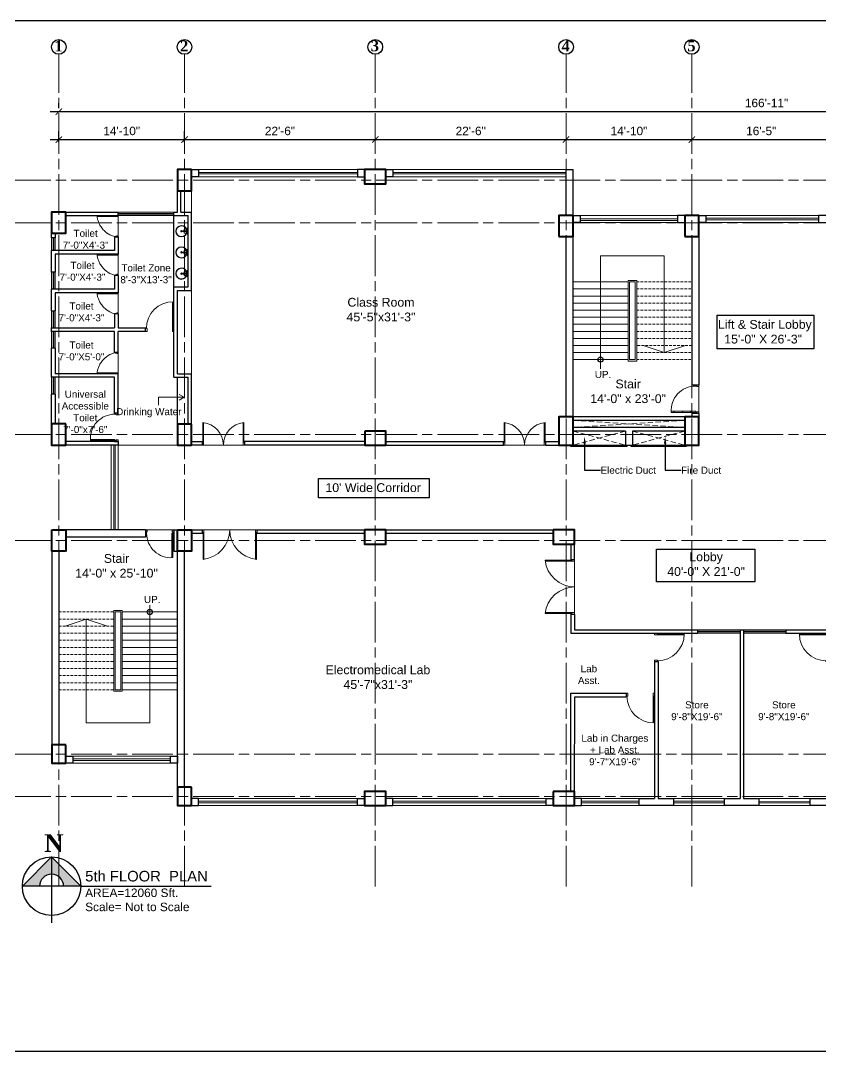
# Model space of a CAD drawing. Header units: inches. Extents: x -12 to 20935469, y -1604 to 24729220.
# Drawn here: x 20840343 to 20841475, y 24712181 to 24713639 of the extents above; entities that cross this region are included whole.
import ezdxf
from ezdxf import colors
from ezdxf.entities.mleader import LeaderData, LeaderLine
from ezdxf.math import Vec2, Vec3

# ---------------------------------------------------------------- set-up
doc = ezdxf.new("R2010")
doc.units = ezdxf.units.IN
doc.header["$LTSCALE"] = 0.03
doc.header["$MEASUREMENT"] = 0
doc.header["$PDMODE"] = 32
doc.header["$PDSIZE"] = 15
doc.linetypes.add('ACAD_ISO08W100', pattern=[36, 24, -3, 6, -3])
doc.linetypes.add('DASHED2', pattern=[0.375, 0.25, -0.125])
for name, color, linetype, lineweight in [('column', 1, 'Continuous', 40), ('Dim Line', 252, 'Continuous', 13), ('Door', 7, 'Continuous', 18), ('Dot', 253, 'Continuous', 0), ('Gas', 21, 'Continuous', 5), ('Glass Line', 252, 'Continuous', 9), ('Grid Line', 252, 'Continuous', 18), ('Hatch', 253, 'Continuous', 15), ('Low Wall', 7, 'Continuous', 30), ('Main Wall', 7, 'Continuous', 30), ('RAIL', 23, 'Continuous', 13), ('STAIR', 46, 'Continuous', 15), ('TOILET FIXTURE', 142, 'Continuous', 5), ('wind.', 150, 'Continuous', 20)]:
    doc.layers.add(name, color=color, linetype=linetype, lineweight=lineweight)
doc.layers.add('FUR', color=251, linetype='Continuous')
doc.layers.add('TEXT', color=7, linetype='Continuous')
doc.styles.add('2', font='swisscl.ttf')
doc.styles.add('RomanS', font='arial.ttf', dxfattribs={"height": 12})
doc.styles.get("Standard").update_dxf_attribs({"font": 'timesbd.ttf'})
doc.dimstyles.new('Aec_Arch_I', dxfattribs={"dimscale": 96, "dimtxt": 12, "dimasz": 0.09375, "dimexe": 0.125, "dimexo": 0.125, "dimgap": 0.0625, "dimtad": 1, "dimdec": 0, "dimzin": 3, "dimdsep": 46, "dimlunit": 4, "dimtxsty": 'RomanS', "dimblk1": 'ARCHTICK', "dimblk2": 'ARCHTICK', "dimsah": 1, "dimcen": 0.09375, "dimdle": 0.125, "dimadec": 0, "dimazin": 0, "dimtfac": 0.75, "dimtdec": 0, "dimtmove": 2, "dimatfit": 3, "dimldrblk": 'ARCHTICK', "dimfxl": 1, "dimfrac": 1, "dimtolj": 1, "dimtzin": 0, "dimarcsym": 0})

# ---------------------------------------------------------------- blocks, each defined once
blk = doc.blocks.new('_ArchTick')
at = {"color": 0, "linetype": 'ByBlock', "lineweight": 35, "const_width": 0.15}
blk.add_lwpolyline([(-0.5, -0.5), (0.5, 0.5)], dxfattribs=at)
blk = doc.blocks.new('*D14')
at = {"layer": 'Defpoints', "color": 0, "transparency": 16777216}
for p in [(20831126.3, 24724578.2), (20830948.3, 24724562.3), (20831126.3, 24724562.3)]:
    blk.add_point(p, dxfattribs=at)
at = {"layer": 'Dim Line', "color": 0, "lineweight": -2, "transparency": 16777216}
for p, q in [((20830948.3, 24724574.3), (20830948.3, 24724590.2)), ((20831126.3, 24724574.3), (20831126.3, 24724590.2)), ((20830936.3, 24724578.2), (20831138.3, 24724578.2))]:
    blk.add_line(p, q, dxfattribs=at)
at = {"layer": 'Dim Line', "color": 0, "lineweight": -2, "transparency": 16777216, "xscale": 9, "yscale": 9, "zscale": 9, "rotation": 180}
blk.add_blockref('_ArchTick', (20830948.3, 24724578.2), dxfattribs=at)
at = {"layer": 'Dim Line', "color": 0, "lineweight": -2, "transparency": 16777216, "xscale": 9, "yscale": 9, "zscale": 9}
blk.add_blockref('_ArchTick', (20831126.3, 24724578.2), dxfattribs=at)
at = {"layer": 'Dim Line', "color": 0, "transparency": 16777216, "insert": (20831037.3, 24724590.3), "char_height": 12, "attachment_point": 5, "style": 'RomanS'}
blk.add_mtext('\\A1;14\'-10"', dxfattribs=at)
blk = doc.blocks.new('*D7')
at = {"layer": 'Defpoints', "color": 0, "transparency": 16777216}
for p in [(20831396.3, 24724578.2), (20831396.3, 24724578.2), (20831126.3, 24724562.3)]:
    blk.add_point(p, dxfattribs=at)
at = {"layer": 'Dim Line', "color": 0, "lineweight": -2, "transparency": 16777216}
for p, q in [((20831126.3, 24724574.3), (20831126.3, 24724590.2)), ((20831114.3, 24724578.2), (20831408.3, 24724578.2))]:
    blk.add_line(p, q, dxfattribs=at)
at = {"layer": 'Dim Line', "color": 0, "lineweight": -2, "transparency": 16777216, "xscale": 9, "yscale": 9, "zscale": 9, "rotation": 180}
blk.add_blockref('_ArchTick', (20831126.3, 24724578.2), dxfattribs=at)
at = {"layer": 'Dim Line', "color": 0, "lineweight": -2, "transparency": 16777216, "xscale": 9, "yscale": 9, "zscale": 9}
blk.add_blockref('_ArchTick', (20831396.3, 24724578.2), dxfattribs=at)
at = {"layer": 'Dim Line', "color": 0, "transparency": 16777216, "insert": (20831261.3, 24724590.3), "char_height": 12, "attachment_point": 5, "style": 'RomanS'}
blk.add_mtext('\\A1;22\'-6"', dxfattribs=at)
blk = doc.blocks.new('*D8')
at = {"layer": 'Defpoints', "color": 0, "transparency": 16777216}
for p in [(20831396.3, 24724578.2), (20831666.3, 24724578.2), (20831666.3, 24724578.2)]:
    blk.add_point(p, dxfattribs=at)
at = {"layer": 'Dim Line', "color": 0, "lineweight": -2, "transparency": 16777216}
blk.add_line((20831384.3, 24724578.2), (20831678.3, 24724578.2), dxfattribs=at)
at = {"layer": 'Dim Line', "color": 0, "lineweight": -2, "transparency": 16777216, "xscale": 9, "yscale": 9, "zscale": 9, "rotation": 180}
blk.add_blockref('_ArchTick', (20831396.3, 24724578.2), dxfattribs=at)
at = {"layer": 'Dim Line', "color": 0, "lineweight": -2, "transparency": 16777216, "xscale": 9, "yscale": 9, "zscale": 9}
blk.add_blockref('_ArchTick', (20831666.3, 24724578.2), dxfattribs=at)
at = {"layer": 'Dim Line', "color": 0, "transparency": 16777216, "insert": (20831531.3, 24724590.3), "char_height": 12, "attachment_point": 5, "style": 'RomanS'}
blk.add_mtext('\\A1;22\'-6"', dxfattribs=at)
blk = doc.blocks.new('*D9')
at = {"layer": 'Defpoints', "color": 0, "transparency": 16777216}
for p in [(20831666.3, 24724578.2), (20831844.3, 24724578.2), (20831844.3, 24724578.2)]:
    blk.add_point(p, dxfattribs=at)
at = {"layer": 'Dim Line', "color": 0, "lineweight": -2, "transparency": 16777216}
blk.add_line((20831654.3, 24724578.2), (20831856.3, 24724578.2), dxfattribs=at)
at = {"layer": 'Dim Line', "color": 0, "lineweight": -2, "transparency": 16777216, "xscale": 9, "yscale": 9, "zscale": 9, "rotation": 180}
blk.add_blockref('_ArchTick', (20831666.3, 24724578.2), dxfattribs=at)
at = {"layer": 'Dim Line', "color": 0, "lineweight": -2, "transparency": 16777216, "xscale": 9, "yscale": 9, "zscale": 9}
blk.add_blockref('_ArchTick', (20831844.3, 24724578.2), dxfattribs=at)
at = {"layer": 'Dim Line', "color": 0, "transparency": 16777216, "insert": (20831755.3, 24724590.3), "char_height": 12, "attachment_point": 5, "style": 'RomanS'}
blk.add_mtext('\\A1;14\'-10"', dxfattribs=at)
blk = doc.blocks.new('*D21')
at = {"layer": 'Defpoints', "color": 0, "transparency": 16777216}
for p in [(20831844.3, 24724578.2), (20832040.8, 24724578.2), (20832040.8, 24724578.2)]:
    blk.add_point(p, dxfattribs=at)
at = {"layer": 'Dim Line', "color": 0, "lineweight": -2, "transparency": 16777216}
for p, q in [((20831832.3, 24724578.2), (20832052.8, 24724578.2)), ((20831844.3, 24724566.2), (20831844.3, 24724566.2)), ((20832040.8, 24724566.2), (20832040.8, 24724566.2))]:
    blk.add_line(p, q, dxfattribs=at)
at = {"layer": 'Dim Line', "color": 0, "lineweight": -2, "transparency": 16777216, "xscale": 9, "yscale": 9, "zscale": 9, "rotation": 180}
blk.add_blockref('_ArchTick', (20831844.3, 24724578.2), dxfattribs=at)
at = {"layer": 'Dim Line', "color": 0, "lineweight": -2, "transparency": 16777216, "xscale": 9, "yscale": 9, "zscale": 9}
blk.add_blockref('_ArchTick', (20832040.8, 24724578.2), dxfattribs=at)
at = {"layer": 'Dim Line', "color": 0, "transparency": 16777216, "insert": (20831942.5, 24724590.3), "char_height": 12, "attachment_point": 5, "style": 'RomanS'}
blk.add_mtext('\\A1;16\'-5"', dxfattribs=at)
blk = doc.blocks.new('*D13')
at = {"layer": 'Defpoints', "color": 0, "transparency": 16777216}
for p in [(20830948.3, 24724610.7), (20832951.8, 24724617.8), (20832951.8, 24724610.7)]:
    blk.add_point(p, dxfattribs=at)
at = {"layer": 'Dim Line', "color": 0, "lineweight": -2, "transparency": 16777216}
for p, q in [((20830948.3, 24724622.7), (20830948.3, 24724629.8)), ((20832951.8, 24724622.7), (20832951.8, 24724629.8)), ((20830936.3, 24724617.8), (20832963.8, 24724617.8))]:
    blk.add_line(p, q, dxfattribs=at)
at = {"layer": 'Dim Line', "color": 0, "lineweight": -2, "transparency": 16777216, "xscale": 9, "yscale": 9, "zscale": 9, "rotation": 180}
blk.add_blockref('_ArchTick', (20830948.3, 24724617.8), dxfattribs=at)
at = {"layer": 'Dim Line', "color": 0, "lineweight": -2, "transparency": 16777216, "xscale": 9, "yscale": 9, "zscale": 9}
blk.add_blockref('_ArchTick', (20832951.8, 24724617.8), dxfattribs=at)
at = {"layer": 'Dim Line', "color": 0, "transparency": 16777216, "insert": (20831950, 24724629.9), "char_height": 12, "attachment_point": 5, "style": 'RomanS'}
blk.add_mtext('\\A1;166\'-11"', dxfattribs=at)
blk = doc.blocks.new('Door_45')
at = {"layer": 'Door'}
for p, q in [((1.5, 5), (1.5, 44)), ((1.5, 40), (2.2, 40)), ((2.2, 40), (2.2, 39.5)), ((2.2, 39.5), (2.7, 39.5)), ((2.7, 39.5), (2.7, 40)), ((2.7, 40), (3.5, 40)), ((3.5, 44), (3.5, 5)), ((1.5, 25.8), (2.2, 25.8)), ((2.2, 25.8), (2.2, 25.3)), ((2.2, 25.3), (2.7, 25.3)), ((2.7, 25.8), (3.5, 25.8)), ((2.7, 25.3), (2.7, 25.8)), ((0, 0), (0, 5)), ((0, 5), (1.5, 5)), ((1.5, 12.6), (2.2, 12.6)), ((3.5, 5), (1.5, 5)), ((1.5, 5), (1.5, 3)), ((1.5, 3), (2.5, 3)), ((2.2, 12.6), (2.2, 13.1)), ((2.2, 13.1), (2.7, 13.1)), ((2.5, 3), (2.5, 0)), ((2.7, 13.1), (2.7, 12.6)), ((2.7, 12.6), (3.5, 12.6)), ((42.5, 3), (42.5, 0)), ((43.5, 3), (42.5, 3)), ((45, 5), (43.5, 5)), ((43.5, 5), (43.5, 3)), ((45, 0), (45, 5)), ((2.5, 0), (0, 0)), ((42.5, 0), (45, 0))]:
    blk.add_line(p, q, dxfattribs=at)
blk.add_arc((4.7, 5.3), 38.8, 359.6233, 94.6685, dxfattribs=at)
blk = doc.blocks.new('sssss-flat-876')
at = {"layer": 'Door', "linetype": 'Continuous', "ltscale": 3}
blk.add_line((3666.5, 84027.2), (3666.5, 84055.7), dxfattribs=at)
at = {"layer": 'Door', "linetype": 'Continuous', "ltscale": 3, "extrusion": (-7.21527e-09, -3.35624e-18, 1), "elevation": 0}
for points in [[(3666.5, 84057.2), (3666.5, 84055.7), (3668.4, 84055.7), (3668.4, 84056.5), (3670.2, 84056.5), (3670.2, 84057.2)], [(3668.4, 84055.7), (3696.2, 84055.7), (3696.2, 84056.5), (3668.4, 84056.5)]]:
    blk.add_lwpolyline(points, close=True, dxfattribs=at)
at = {"layer": 'Door', "linetype": 'Continuous', "ltscale": 3, "flags": 128}
blk.add_lwpolyline([(3670.2, 84027.2, 0.04096), (3675.5, 84028.9, 0.082496), (3684.9, 84034.8, 0.052187), (3689.7, 84040, 0.043988), (3692.9, 84045, 0.036571), (3694.8, 84049.6, 0.034751), (3695.9, 84054.2, 0.011435), (3696.2, 84055.7)], format="xyb", dxfattribs=at)
at = {"layer": 'Door', "linetype": 'Continuous', "ltscale": 3}
blk.add_lwpolyline([(3666.5, 84027.2), (3666.5, 84028.7), (3668.4, 84028.7), (3668.4, 84027.9), (3670.2, 84027.9), (3670.2, 84027.2)], close=True, dxfattribs=at)
blk = doc.blocks.new('7-flat-72')
at = {"layer": 'Glass Line', "color": 8, "ltscale": 20}
for p, q in [((-64478.7, 376960.5), (-64480.3, 376960.5)), ((-64480.3, 376959.5), (-64480.3, 376960.5)), ((-64480.3, 376959.5), (-64480.3, 376960.5)), ((-64478.7, 376959.5), (-64480.3, 376959.5)), ((-64480.3, 376959.1), (-64480.3, 376959.4)), ((-64478.7, 376959.4), (-64480.3, 376959.4)), ((-64478.7, 376959.1), (-64480.3, 376959.1)), ((-64480.2, 376959.4), (-64480.2, 376959.5)), ((-64480.1, 376959.5), (-64480.1, 376960.5)), ((-64479.9, 376959.5), (-64479.9, 376960.5)), ((-64479.5, 376959.5), (-64479.5, 376960.5)), ((-64479.1, 376959.5), (-64479.1, 376960.5)), ((-64478.9, 376959.5), (-64478.9, 376960.5)), ((-64478.9, 376959.4), (-64478.9, 376959.5)), ((-64478.8, 376959.5), (-64478.8, 376960.5)), ((-64478.7, 376959.5), (-64478.7, 376960.5)), ((-64478.7, 376959.1), (-64478.7, 376959.4)), ((-64475.1, 376959.4), (-64476.9, 376959.4)), ((-64476.9, 376959.1), (-64476.9, 376959.4)), ((-64475.1, 376959.1), (-64476.9, 376959.1)), ((-64476.6, 376959.4), (-64476.6, 376966.6)), ((-64475.5, 376966.6), (-64476.6, 376966.6)), ((-64475.5, 376959.4), (-64475.5, 376966.6)), ((-64475.1, 376959.1), (-64475.1, 376959.4)), ((-64473.3, 376960.5), (-64471.7, 376960.5)), ((-64473.3, 376959.5), (-64473.3, 376960.5)), ((-64473.3, 376959.5), (-64473.3, 376960.5)), ((-64473.3, 376959.5), (-64471.7, 376959.5)), ((-64473.3, 376959.1), (-64473.3, 376959.4)), ((-64473.3, 376959.4), (-64471.7, 376959.4)), ((-64473.3, 376959.1), (-64471.7, 376959.1)), ((-64473.1, 376959.5), (-64473.1, 376960.5)), ((-64473.1, 376959.4), (-64473.1, 376959.5)), ((-64472.9, 376959.5), (-64472.9, 376960.5)), ((-64472.5, 376959.5), (-64472.5, 376960.5)), ((-64472.1, 376959.5), (-64472.1, 376960.5)), ((-64471.9, 376959.5), (-64471.9, 376960.5)), ((-64471.9, 376959.4), (-64471.9, 376959.5)), ((-64471.8, 376959.5), (-64471.8, 376960.5)), ((-64471.7, 376959.5), (-64471.7, 376960.5)), ((-64471.7, 376959.1), (-64471.7, 376959.4))]:
    blk.add_line(p, q, dxfattribs=at)
blk.add_circle((-64476, 376968.4, 0), 1.08, dxfattribs=at)
for radius, start, end in [(8.1, 273.8334, 266.1883), (7.55, 274.115, 265.9068)]:
    blk.add_arc((-64476, 376968.4, 0), radius, start, end, dxfattribs=at)
blk = doc.blocks.new('SFSFSFS-flat-72')
at = {"layer": 'TOILET FIXTURE', "ltscale": 0.2}
blk.add_lwpolyline([(-3918.5, -3608.1), (-3918.5, -3602.7), (-3923.9, -3602.7), (-3923.9, -3608.1)], close=True, dxfattribs=at)
at = {"layer": 'TOILET FIXTURE', "ltscale": 20}
blk.add_blockref('7-flat-72', (60554.8, -380567.2), dxfattribs=at)
blk = doc.blocks.new('$D40')
at = {"layer": 'Door'}
for p, q in [((1, 4), (1, 42)), ((2, 0), (2, 42)), ((1, 5), (0, 5)), ((2, 0), (0, 0)), ((2, 4), (1, 4)), ((39, 4), (38, 4)), ((38, 4), (38, 0)), ((40, 0), (38, 0)), ((40, 5), (39, 5)), ((39, 5), (39, 4))]:
    blk.add_line(p, q, dxfattribs=at)
blk.add_arc((1, 4), 38, 0, 90, dxfattribs=at)
blk = doc.blocks.new('A$C36295410')
at = {"layer": 'Door'}
for p, q in [((1, 4), (1, 32)), ((2, 0), (2, 32)), ((58, 0), (58, 32)), ((59, 4), (59, 32)), ((1, 5), (0, 5)), ((2, 4), (1, 4)), ((58, 4), (59, 4)), ((59, 5), (60, 5)), ((2, 0), (0, 0)), ((58, 0), (60, 0))]:
    blk.add_line(p, q, dxfattribs=at)
for centre, start, end in [((-2.5, -0.3), 0.5906, 83.7783), ((62.5, -0.3), 96.2217, 179.4094)]:
    blk.add_arc(centre, 32.5, start, end, dxfattribs=at)
blk = doc.blocks.new('fff')
at = {"layer": 'Grid Line', "color": 252, "linetype": 'ACAD_ISO08W100', "lineweight": 9, "ltscale": 80, "true_color": 0x939598}
for p, q in [((20830948.3, 24723521.1), (20830948.3, 24724698.8)), ((20831126.3, 24723521.1), (20831126.3, 24724698.8)), ((20831396.3, 24723521.1), (20831396.3, 24724698.8)), ((20831666.3, 24723521.1), (20831666.3, 24724698.8)), ((20831844.3, 24723521.1), (20831844.3, 24724698.8)), ((20833096.9, 24724520.6), (20830726.1, 24724520.6)), ((20833096.9, 24724460.6), (20830726.1, 24724460.6)), ((20833096.9, 24724160.7), (20830726.1, 24724160.7)), ((20833096.9, 24724010.7), (20830726.1, 24724010.7)), ((20833096.9, 24723708.7), (20830726.1, 24723708.7)), ((20833096.9, 24723648.8), (20830726.1, 24723648.8))]:
    blk.add_line(p, q, dxfattribs=at)
at = {"layer": 'Dim Line'}
for base, p1, p2, picture, middle in [((20832951.7523, 24724617.8128), (20830948.3088, 24724610.7482), (20832951.7523, 24724610.7482), '*D13', (20831950.0306, 24724629.9397)), ((20831126.3, 24724578.2), (20830948.3, 24724562.3), (20831126.3, 24724562.3), '*D14', (20831037.3, 24724590.3)), ((20831396.3, 24724578.2), (20831126.3, 24724562.3), (20831396.3, 24724578.2), '*D7', (20831261.3, 24724590.3)), ((20831666.3, 24724578.2), (20831396.3, 24724578.2), (20831666.3, 24724578.2), '*D8', (20831531.3, 24724590.3)), ((20831844.3, 24724578.2), (20831666.3, 24724578.2), (20831844.3, 24724578.2), '*D9', (20831755.3, 24724590.3)), ((20832040.7792, 24724578.1666), (20831844.25, 24724578.1666), (20832040.7792, 24724578.1666), '*D21', (20831942.5146, 24724590.2934))]:
    dim = blk.add_linear_dim(base=base, p1=p1, p2=p2, dimstyle='Aec_Arch_I', dxfattribs=at)
    dim.commit()
    dim.dimension.update_dxf_attribs({"geometry": picture, "text_midpoint": middle})

msp = doc.modelspace()

# ---------------------------------------------------------------- hatches: boundary and pattern name
at = {"layer": 'Low Wall'}
h = msp.add_hatch(color=256, dxfattribs=at)
h.paths.add_polyline_path([(20840370, 24712414.3), (20840345.6, 24712414.3), (20840387, 24712455.7), (20840387, 24712431.3, 0.414214)])
h.paths.add_polyline_path([(20840387, 24712431.3), (20840387, 24712455.7), (20840428.4, 24712414.3), (20840404, 24712414.3, 0.414214)])

# ---------------------------------------------------------------- linework, layer by layer
for p, q in [((20840560.1, 24713262.3), (20840560.1, 24713363.2)), ((20840565.1, 24713068.3), (20840565.1, 24713134.4)), ((20840476.1, 24713043.5), (20840481.1, 24713043.5)), ((20840595.1, 24712528.4), (20840595.1, 24712528.4)), ((20840387, 24712455.7), (20840387, 24712362.3)), ((20840428.4, 24712414.3), (20840612.7, 24712414.3))]:
    msp.add_line(p, q)
for points in [[(20841329.1, 24713222.1), (20841465.8, 24713222.1), (20841465.8, 24713174.9), (20841329.1, 24713174.9)], [(20841122, 24713038.4), (20841201.3, 24713038.4), (20841201.3, 24713036.4), (20841122, 24713036.4)], [(20841207.1, 24713038.4), (20841285.3, 24713038.4), (20841285.3, 24713036.4), (20841207.1, 24713036.4)], [(20840764.7, 24712991.3), (20840921.4, 24712991.3), (20840921.4, 24712963.9), (20840764.7, 24712963.9)], [(20841243.3, 24712891.1), (20841382.2, 24712891.1), (20841382.2, 24712845.2), (20841243.3, 24712845.2)]]:
    msp.add_lwpolyline(points, close=True)
msp.add_lwpolyline([(20840428.4, 24712414.3), (20840345.6, 24712414.3)])
for centre, radius in [((20841164.1, 24713159.4), 3.61), ((20840526.1, 24712802.3), 3.61), ((20840387, 24712414.3), 41.4)]:
    msp.add_circle(centre, radius)
at = {"layer": 'column', "lineweight": 40, "ltscale": 20}
for points in [[(20840585.1, 24713428.2), (20840565.1, 24713428.2), (20840565.1, 24713398.2), (20840585.1, 24713398.2)], [(20840830.1, 24713428.2), (20840830.1, 24713408.2), (20840860.1, 24713408.2), (20840860.1, 24713428.2)], [(20840407.1, 24713368.2), (20840387.1, 24713368.2), (20840387.1, 24713338.2), (20840407.1, 24713338.2)], [(20841105.1, 24713333.4), (20841125.1, 24713333.4), (20841125.1, 24713363.4), (20841105.1, 24713363.4)], [(20841283.1, 24713333.4), (20841303.1, 24713333.4), (20841303.1, 24713363.4), (20841283.1, 24713363.4)], [(20841105.1, 24713038.4), (20841125.1, 24713038.4), (20841125.1, 24713078.4), (20841105.1, 24713078.4)], [(20841283.1, 24713038.4), (20841303.1, 24713038.4), (20841303.1, 24713078.4), (20841283.1, 24713078.4)], [(20840407.1, 24713068.4), (20840387.1, 24713068.4), (20840387.1, 24713038.4), (20840407.1, 24713038.4)], [(20840585.1, 24713068.3), (20840565.1, 24713068.3), (20840565.1, 24713038.4), (20840585.1, 24713038.4)], [(20840830.2, 24713058.4), (20840830.2, 24713038.4), (20840860.1, 24713038.4), (20840860.1, 24713058.4)], [(20840387.2, 24712918.4), (20840407.2, 24712918.4), (20840407.2, 24712888.4), (20840387.2, 24712888.4)], [(20840565.1, 24712918.4), (20840585.1, 24712918.4), (20840585.1, 24712888.4), (20840565.1, 24712888.4)], [(20840830.1, 24712918.4), (20840830.1, 24712898.4), (20840860.1, 24712898.4), (20840860.1, 24712918.4)], [(20841097.1, 24712918.4), (20841097.1, 24712898.4), (20841127.1, 24712898.4), (20841127.1, 24712918.4)], [(20840407.2, 24712614.3), (20840387.2, 24712614.3), (20840387.2, 24712588.3), (20840407.2, 24712588.3)], [(20840585.1, 24712554.4), (20840565.1, 24712554.4), (20840565.1, 24712528.4), (20840585.1, 24712528.4)], [(20840860.1, 24712528.4), (20840860.1, 24712548.4), (20840830.1, 24712548.4), (20840830.1, 24712528.4)], [(20841097.1, 24712548.4), (20841097.1, 24712528.4), (20841127.1, 24712528.4), (20841127.1, 24712548.4)]]:
    msp.add_lwpolyline(points, close=True, dxfattribs=at)
at = {"layer": 'Defpoints'}
msp.add_lwpolyline([(20840142.6, 24713639.1), (20842581.5, 24713639.1), (20842581.5, 24712180.6), (20840142.6, 24712180.6)], close=True, dxfattribs=at)
at = {"layer": 'Door'}
for p, q in [((20840602.7, 24712918.4), (20840600.1, 24712918.4)), ((20840601.4, 24712913.3), (20840600.1, 24712913.3)), ((20840601.4, 24712914.6), (20840601.4, 24712876.8)), ((20840602.7, 24712914.6), (20840601.4, 24712914.6)), ((20840602.7, 24712918.4), (20840602.7, 24712876.8)), ((20840675.5, 24712918.4), (20840675.5, 24712876.8)), ((20840675.5, 24712918.4), (20840678.1, 24712918.4)), ((20840675.5, 24712914.6), (20840676.8, 24712914.6)), ((20840676.8, 24712914.6), (20840676.8, 24712876.8)), ((20840676.8, 24712913.3), (20840678.1, 24712913.3)), ((20841123.4, 24712875.5), (20841085.5, 24712875.5)), ((20841127.1, 24712874.2), (20841085.6, 24712874.2)), ((20841122.1, 24712875.5), (20841122.1, 24712876.8)), ((20841123.4, 24712874.2), (20841123.4, 24712875.5)), ((20841127.1, 24712874.2), (20841127.1, 24712876.8)), ((20841123.4, 24712800.1), (20841085.5, 24712800.1)), ((20841127.1, 24712801.4), (20841085.6, 24712801.4)), ((20841122.1, 24712800.1), (20841122.1, 24712798.8)), ((20841123.4, 24712801.4), (20841123.4, 24712800.1)), ((20841127.1, 24712801.4), (20841127.1, 24712798.8))]:
    msp.add_line(p, q, dxfattribs=at)
for centre, start, end in [((20840596.8, 24712918.8), 276.2217, 359.4094), ((20840681.4, 24712918.8), 180.5906, 263.7783), ((20841127.6, 24712880.1), 186.2217, 269.4094), ((20841127.6, 24712795.5), 90.5906, 173.7783)]:
    msp.add_arc(centre, 42.3, start, end, dxfattribs=at)
at = {"layer": 'Dot', "linetype": 'DASHED2', "lineweight": 0, "ltscale": 1000}
for p, q in [((20841125.1, 24713073.4), (20841283.1, 24713063.4)), ((20841283.1, 24713073.4), (20841125.1, 24713063.4)), ((20841199.1, 24713058.4), (20841125.1, 24713038.4)), ((20841125.1, 24713058.4), (20841199.1, 24713038.4)), ((20841209.1, 24713058.4), (20841283.1, 24713038.4)), ((20841283.1, 24713058.4), (20841209.1, 24713038.4))]:
    msp.add_line(p, q, dxfattribs=at)
at = {"layer": 'Gas', "color": 0, "lineweight": 5}
for points in [[(20841215.1, 24713157.4), (20841203.1, 24713157.4), (20841203.1, 24713271.4), (20841215.1, 24713271.4)], [(20841213.1, 24713159.4), (20841205.1, 24713159.4), (20841205.1, 24713269.4), (20841213.1, 24713269.4)], [(20840487.1, 24712804.3), (20840475.1, 24712804.3), (20840475.1, 24712690.3), (20840487.1, 24712690.3)], [(20840485.1, 24712802.3), (20840477.1, 24712802.3), (20840477.1, 24712692.3), (20840485.1, 24712692.3)]]:
    msp.add_lwpolyline(points, close=True, dxfattribs=at)
at = {"layer": 'Hatch', "lineweight": 5}
for p, q in [((20840585.1, 24713368.2), (20840585.1, 24713398.2)), ((20840585.1, 24713139.4), (20840585.1, 24713257.3))]:
    msp.add_line(p, q, dxfattribs=at)
at = {"layer": 'Hatch', "lineweight": 0}
for p, q in [((20841303.1, 24713038.4), (20841303.1, 24713353.4)), ((20840481.1, 24713038.5), (20841303.1, 24713038.4)), ((20841127.1, 24712918.4), (20840481.1, 24712918.5)), ((20841127.1, 24712798.8), (20841127.1, 24712874.2))]:
    msp.add_line(p, q, dxfattribs=at)
at = {"layer": 'Low Wall', "color": 0}
msp.add_lwpolyline([(20840345.6, 24712414.3), (20840387, 24712455.7), (20840428.4, 24712414.3)], dxfattribs=at)
at = {"layer": 'Low Wall'}
msp.add_arc((20840387, 24712414.3), 17, 0, 180, dxfattribs=at)
at = {"layer": 'Main Wall', "lineweight": 30}
for p, q in [((20841115.1, 24713428.2), (20841125.1, 24713428.2)), ((20841115.1, 24713363.4), (20841115.1, 24713428.2)), ((20841125.1, 24713363.4), (20841125.1, 24713428.2)), ((20841125.1, 24713424.2), (20841125.1, 24713424.2)), ((20841125.1, 24713422.2), (20841125.1, 24713422.2)), ((20840565.1, 24713368.2), (20840565.1, 24713398.2)), ((20840570.1, 24713368.2), (20840570.1, 24713398.2)), ((20841115.1, 24713382.2), (20841115.1, 24713382.2)), ((20840407.1, 24713368.2), (20840481.1, 24713368.2)), ((20840481.1, 24713363.2), (20840481.1, 24713368.2)), ((20840560.1, 24713368.2), (20840565.1, 24713368.2)), ((20840560.1, 24713363.2), (20840560.1, 24713368.2)), ((20840570.1, 24713368.2), (20840585.1, 24713368.2)), ((20840585.1, 24713257.3), (20840585.1, 24713368.2)), ((20841115.1, 24713376.2), (20841115.1, 24713376.2)), ((20840407.1, 24713363.2), (20840481.1, 24713363.2)), ((20840560.1, 24713363.2), (20840580.1, 24713363.2)), ((20840580.1, 24713262.3), (20840580.1, 24713363.2)), ((20841125.1, 24713078.4), (20841125.1, 24713353.4)), ((20840387.1, 24713331.6), (20840387.1, 24713338.2)), ((20840476.1, 24713333.2), (20840481.1, 24713333.2)), ((20840476.1, 24713333.2), (20840476.1, 24713313.6)), ((20841115.1, 24713078.4), (20841115.1, 24713333.4)), ((20841293.1, 24713333.4), (20841293.1, 24713123.4)), ((20841303.1, 24713333.4), (20841303.1, 24713123.4)), ((20840476.1, 24713313.6), (20840387.1, 24713313.6)), ((20840387.1, 24713283), (20840387.1, 24713313.6)), ((20840481.1, 24713308.6), (20840392.1, 24713308.6)), ((20840476.1, 24713278.6), (20840476.1, 24713259)), ((20840481.1, 24713278.6), (20840476.1, 24713278.6)), ((20840476.1, 24713259), (20840387.1, 24713259)), ((20840387.1, 24713228.4), (20840387.1, 24713259)), ((20840481.1, 24713254), (20840392.1, 24713254)), ((20840392.1, 24713254), (20840392.1, 24713228.4)), ((20840560.1, 24713204.4), (20840560.1, 24713262.3)), ((20840560.1, 24713262.3), (20840580.1, 24713262.3)), ((20840565.1, 24713139.4), (20840565.1, 24713257.3)), ((20840565.1, 24713257.3), (20840585.1, 24713257.3)), ((20840387.1, 24713228.4), (20840392.1, 24713228.4)), ((20840481.1, 24713224), (20840476.1, 24713224)), ((20840387.1, 24713204.4), (20840476.1, 24713204.4)), ((20840387.1, 24713199.4), (20840387.1, 24713204.4)), ((20840476.1, 24713199.4), (20840387.1, 24713199.4)), ((20840476.1, 24713169.4), (20840476.1, 24713199.4)), ((20840481.1, 24713169.4), (20840481.1, 24713199.4)), ((20840520.1, 24713199.4), (20840481.1, 24713199.4)), ((20840520.1, 24713199.4), (20840520.1, 24713204.4)), ((20840560.1, 24713134.4), (20840560.1, 24713204.4)), ((20840392.1, 24713175.4), (20840387.1, 24713175.4)), ((20840387.1, 24713134.4), (20840387.1, 24713175.4)), ((20840392.1, 24713175.4), (20840392.1, 24713139.4)), ((20840481.1, 24713169.4), (20840476.1, 24713169.4)), ((20840476.1, 24713134.4), (20840387.1, 24713134.4)), ((20840481.1, 24713139.4), (20840392.1, 24713139.4)), ((20840476.1, 24713083.5), (20840476.1, 24713134.4)), ((20840481.1, 24713083.5), (20840481.1, 24713139.4)), ((20840560.1, 24713134.4), (20840580.1, 24713134.4)), ((20840565.1, 24713139.4), (20840585.1, 24713139.4)), ((20840580.1, 24713068.4), (20840580.1, 24713134.4)), ((20840585.1, 24713068.4), (20840585.1, 24713139.4)), ((20841303.1, 24713123.4), (20841293.1, 24713123.4)), ((20840387.1, 24713068.4), (20840387.1, 24713110.4)), ((20840392.1, 24713110.4), (20840387.1, 24713110.4)), ((20840392.1, 24713110.4), (20840392.1, 24713068.4)), ((20840481.1, 24713083.5), (20840476.1, 24713083.5)), ((20841283.1, 24713078.4), (20841125.1, 24713078.4)), ((20841293.1, 24713083.4), (20841293.1, 24713078.4)), ((20841303.1, 24713083.4), (20841293.1, 24713083.4)), ((20841303.1, 24713083.4), (20841303.1, 24713078.4)), ((20841283.1, 24713073.4), (20841125.1, 24713073.4)), ((20841283.1, 24713063.4), (20841125.1, 24713063.4)), ((20841199.1, 24713058.4), (20841125.1, 24713058.4)), ((20841199.1, 24713058.4), (20841199.1, 24713038.4)), ((20841283.1, 24713058.4), (20841209.1, 24713058.4)), ((20841209.1, 24713058.4), (20841209.1, 24713038.4)), ((20840481.1, 24713043.5), (20840407.1, 24713043.5)), ((20840481.1, 24713038.5), (20840407.1, 24713038.5)), ((20840481.1, 24713043.5), (20840481.1, 24713038.5)), ((20840585.1, 24713043.4), (20840600.1, 24713043.4)), ((20840600.1, 24713038.4), (20840585.1, 24713038.4)), ((20840600.1, 24713043.4), (20840600.1, 24713038.4)), ((20840830.1, 24713043.4), (20840660.1, 24713043.4)), ((20840660.1, 24713043.4), (20840660.1, 24713038.4)), ((20840830.2, 24713038.4), (20840660.1, 24713038.4)), ((20840860.1, 24713043.4), (20841026.4, 24713043.4)), ((20840860.1, 24713038.4), (20841026.4, 24713038.4)), ((20841026.4, 24713038.4), (20841026.4, 24713043.4)), ((20841086.4, 24713038.4), (20841086.4, 24713043.4)), ((20841086.4, 24713043.4), (20841105.1, 24713043.4)), ((20841086.4, 24713038.4), (20841105.1, 24713038.4)), ((20841199.1, 24713038.4), (20841209.1, 24713038.4)), ((20840520.1, 24712918.4), (20840407.2, 24712918.4)), ((20840520.1, 24712918.4), (20840520.1, 24712908.4)), ((20840565.1, 24712918.3), (20840560.1, 24712918.3)), ((20840560.1, 24712918.3), (20840560.1, 24712888.4)), ((20840575.1, 24712918.3), (20840565.1, 24712918.3)), ((20840585.1, 24712918.4), (20840600.1, 24712918.4)), ((20840600.1, 24712913.3), (20840585.1, 24712913.3)), ((20840600.1, 24712918.4), (20840600.1, 24712913.3)), ((20840678.1, 24712918.4), (20840830.1, 24712918.4)), ((20840678.1, 24712913.3), (20840678.1, 24712918.4)), ((20840830.1, 24712913.3), (20840678.1, 24712913.3)), ((20840860.1, 24712918.4), (20841097.1, 24712918.4)), ((20841097.1, 24712913.3), (20840860.1, 24712913.3)), ((20840520.1, 24712908.4), (20840407.2, 24712908.4)), ((20840387.2, 24712888.4), (20840387.2, 24712614.3)), ((20840397.2, 24712888.4), (20840397.2, 24712614.3)), ((20840560.1, 24712888.4), (20840565.1, 24712888.4)), ((20840565.1, 24712554.4), (20840565.1, 24712888.4)), ((20840575.1, 24712554.4), (20840575.1, 24712888.4)), ((20841122.1, 24712898.4), (20841122.1, 24712876.8)), ((20841127.1, 24712876.8), (20841127.1, 24712898.4)), ((20841122.1, 24712876.8), (20841127.1, 24712876.8)), ((20841122.1, 24712798.8), (20841122.1, 24712772.2)), ((20841127.1, 24712798.8), (20841122.1, 24712798.8)), ((20841127.1, 24712798.8), (20841127.1, 24712777.2)), ((20841122.1, 24712772.2), (20841301.4, 24712772.2)), ((20841127.1, 24712777.2), (20841301.4, 24712777.2)), ((20841301.4, 24712777.2), (20841301.4, 24712772.2)), ((20841361.4, 24712777.2), (20841366.4, 24712777.2)), ((20841361.4, 24712777.2), (20841361.4, 24712538.4)), ((20841366.4, 24712777.2), (20841366.4, 24712538.4)), ((20841426.4, 24712777.2), (20841612.6, 24712777.2)), ((20841426.4, 24712777.2), (20841426.4, 24712772.2)), ((20841426.4, 24712772.2), (20841617.6, 24712772.2)), ((20841240.4, 24712732.2), (20841240.4, 24712538.4)), ((20841240.4, 24712732.2), (20841245.4, 24712732.2)), ((20841245.4, 24712732.2), (20841245.4, 24712538.4)), ((20841122.1, 24712687.4), (20841200.4, 24712687.4)), ((20841122.1, 24712548.4), (20841122.1, 24712687.4)), ((20841127.1, 24712548.4), (20841127.4, 24712682.4)), ((20841127.4, 24712682.4), (20841200.4, 24712682.4)), ((20841200.4, 24712687.4), (20841200.4, 24712682.4)), ((20841388.4, 24712528.4), (20841388.4, 24712538.4))]:
    msp.add_line(p, q, dxfattribs=at)
for points in [[(20840585.1, 24713428.2), (20840595.1, 24713428.2), (20840595.1, 24713418.2), (20840585.1, 24713418.2)], [(20840830.1, 24713428.2), (20840820.1, 24713428.2), (20840820.1, 24713418.2), (20840830.1, 24713418.2)], [(20840860.1, 24713428.2), (20840870.1, 24713428.2), (20840870.1, 24713418.2), (20840860.1, 24713418.2)], [(20841125.1, 24713363.4), (20841135.1, 24713363.4), (20841135.1, 24713353.4), (20841125.1, 24713353.4)], [(20841283.1, 24713363.4), (20841273.1, 24713363.4), (20841273.1, 24713353.4), (20841283.1, 24713353.4)], [(20841303.1, 24713363.4), (20841313.1, 24713363.4), (20841313.1, 24713353.4), (20841303.1, 24713353.4)], [(20841482.6, 24713363.4), (20841472.6, 24713363.4), (20841472.6, 24713353.4), (20841482.6, 24713353.4)], [(20840392.1, 24713338.2), (20840392.1, 24713331.6)], [(20840392.1, 24713331.6), (20840387.1, 24713331.6)], [(20840481.1, 24713333.2), (20840481.1, 24713308.6)], [(20840392.1, 24713308.6), (20840392.1, 24713283)], [(20840392.1, 24713283), (20840387.1, 24713283)], [(20840481.1, 24713278.6), (20840481.1, 24713254)], [(20840476.1, 24713224), (20840476.1, 24713204.4)], [(20840481.1, 24713224), (20840481.1, 24713204.4)], [(20840481.1, 24713204.4), (20840520.1, 24713204.4)], [(20840585.1, 24712528.4), (20840595.1, 24712528.4), (20840595.1, 24712538.4), (20840585.1, 24712538.4)], [(20840830.1, 24712528.4), (20840820.1, 24712528.4), (20840820.1, 24712538.4), (20840830.1, 24712538.4)], [(20840860.1, 24712528.4), (20840870.1, 24712528.4), (20840870.1, 24712538.4), (20840860.1, 24712538.4)], [(20841097.1, 24712528.4), (20841087.1, 24712528.4), (20841087.1, 24712538.4), (20841097.1, 24712538.4)], [(20841127.1, 24712528.4), (20841137.1, 24712528.4), (20841137.1, 24712538.4), (20841127.1, 24712538.4)], [(20841267.4, 24712538.4), (20841267.4, 24712528.4), (20841218.4, 24712528.4), (20841218.4, 24712538.4), (20841240.4, 24712538.4)], [(20841245.4, 24712538.4), (20841267.4, 24712538.4)], [(20841388.4, 24712528.4), (20841339.4, 24712528.4), (20841339.4, 24712538.4), (20841361.4, 24712538.4)], [(20841366.4, 24712538.4), (20841388.4, 24712538.4)], [(20841482.6, 24712528.4), (20841460.6, 24712528.4), (20841460.6, 24712538.4), (20841482.6, 24712538.4)]]:
    msp.add_lwpolyline(points, dxfattribs=at)
at = {"layer": 'Main Wall'}
for points in [[(20840407.2, 24712598.3), (20840417.2, 24712598.3), (20840417.2, 24712588.3), (20840407.2, 24712588.3)], [(20840555.1, 24712598.3), (20840565.1, 24712598.3), (20840565.1, 24712588.3), (20840555.1, 24712588.3)]]:
    msp.add_lwpolyline(points, close=True, dxfattribs=at)
at = {"layer": 'RAIL', "lineweight": 9}
for p, q in [((20841164.1, 24713146.2), (20841164.1, 24713306.4)), ((20841164.1, 24713306.4), (20841254.1, 24713306.4)), ((20841254.1, 24713306.4), (20841254.1, 24713169.4)), ((20841224.1, 24713179.4), (20841254.1, 24713169.4)), ((20841254.1, 24713169.4), (20841284.1, 24713179.4)), ((20840526.1, 24712812.1), (20840526.1, 24712645.3)), ((20840436.1, 24712792.3), (20840406.1, 24712782.3)), ((20840436.1, 24712645.3), (20840436.1, 24712792.3)), ((20840466.1, 24712782.3), (20840436.1, 24712792.3)), ((20840565.1, 24712782.3), (20840487.1, 24712782.3)), ((20840526.1, 24712645.3), (20840436.1, 24712645.3))]:
    msp.add_line(p, q, dxfattribs=at)
at = {"layer": 'STAIR', "color": 32, "lineweight": 5}
for p, q in [((20841125.1, 24713269.4), (20841203.1, 24713269.4)), ((20841125.1, 24713259.4), (20841203.1, 24713259.4)), ((20841125.1, 24713249.4), (20841203.1, 24713249.4)), ((20841125.1, 24713239.4), (20841203.1, 24713239.4)), ((20841125.1, 24713229.4), (20841203.1, 24713229.4)), ((20841125.1, 24713219.4), (20841203.1, 24713219.4)), ((20841125.1, 24713209.4), (20841203.1, 24713209.4)), ((20841125.1, 24713199.4), (20841203.1, 24713199.4)), ((20841125.1, 24713189.4), (20841203.1, 24713189.4)), ((20841125.1, 24713179.4), (20841203.1, 24713179.4)), ((20841125.1, 24713169.4), (20841203.1, 24713169.4)), ((20841125.1, 24713159.4), (20841203.1, 24713159.4)), ((20840487.1, 24712802.3), (20840565.1, 24712802.3)), ((20840487.1, 24712792.3), (20840565.1, 24712792.3)), ((20840505.1, 24712782.3), (20840565.1, 24712782.3)), ((20840487.1, 24712772.3), (20840565.1, 24712772.3)), ((20840487.1, 24712762.3), (20840565.1, 24712762.3)), ((20840487.1, 24712752.3), (20840565.1, 24712752.3)), ((20840487.1, 24712742.3), (20840565.1, 24712742.3)), ((20840487.1, 24712732.3), (20840565.1, 24712732.3)), ((20840487.1, 24712722.3), (20840565.1, 24712722.3)), ((20840487.1, 24712712.3), (20840565.1, 24712712.3)), ((20840487.1, 24712702.3), (20840565.1, 24712702.3)), ((20840487.1, 24712692.3), (20840565.1, 24712692.3))]:
    msp.add_line(p, q, dxfattribs=at)
at = {"layer": 'STAIR', "color": 32, "linetype": 'DASHED2', "lineweight": 5, "ltscale": 500}
for p, q in [((20841215.1, 24713269.4), (20841293.1, 24713269.4)), ((20841215.1, 24713259.4), (20841293.1, 24713259.4)), ((20841215.1, 24713249.4), (20841293.1, 24713249.4)), ((20841215.1, 24713239.4), (20841293.1, 24713239.4)), ((20841215.1, 24713229.4), (20841293.1, 24713229.4)), ((20841215.1, 24713219.4), (20841293.1, 24713219.4)), ((20841215.1, 24713209.4), (20841293.1, 24713209.4)), ((20841215.1, 24713199.4), (20841293.1, 24713199.4)), ((20841215.1, 24713189.4), (20841293.1, 24713189.4)), ((20841293.1, 24713179.4), (20841215.1, 24713179.4)), ((20841233.1, 24713179.4), (20841293.1, 24713179.4)), ((20841215.1, 24713169.4), (20841293.1, 24713169.4)), ((20841215.1, 24713159.4), (20841293.1, 24713159.4)), ((20840397.1, 24712802.3), (20840475.1, 24712802.3)), ((20840397.1, 24712792.3), (20840475.1, 24712792.3)), ((20840397.1, 24712782.3), (20840475.1, 24712782.3)), ((20840397.1, 24712772.3), (20840475.1, 24712772.3)), ((20840397.1, 24712762.3), (20840475.1, 24712762.3)), ((20840397.1, 24712752.3), (20840475.1, 24712752.3)), ((20840397.1, 24712742.3), (20840475.1, 24712742.3)), ((20840397.1, 24712732.3), (20840475.1, 24712732.3)), ((20840397.1, 24712722.3), (20840475.1, 24712722.3)), ((20840397.1, 24712712.3), (20840475.1, 24712712.3)), ((20840397.1, 24712702.3), (20840475.1, 24712702.3)), ((20840397.1, 24712692.3), (20840475.1, 24712692.3))]:
    msp.add_line(p, q, dxfattribs=at)
at = {"layer": 'STAIR', "color": 253, "lineweight": 5}
for p, q in [((20840574.7, 24713106.1), (20840538.5, 24713106.1)), ((20840538.5, 24713106.1), (20840538.5, 24713094.8)), ((20840574.7, 24713106.1), (20840567.4, 24713110.1)), ((20840574.7, 24713106.1), (20840567.4, 24713102))]:
    msp.add_line(p, q, dxfattribs=at)
at = {"layer": 'TEXT'}
for centre in [(20840397.2, 24713601.8), (20840575.1, 24713601.8), (20840845.1, 24713601.8), (20841115.1, 24713601.8), (20841293.1, 24713601.8)]:
    msp.add_circle(centre, 10.4, dxfattribs=at)
at = {"layer": 'wind.', "lineweight": 5}
for p, q in [((20840820.1, 24713428.2), (20840595.1, 24713428.2)), ((20840595.1, 24713424.2), (20840820.1, 24713424.3)), ((20840870.1, 24713428.2), (20841115.1, 24713428.2)), ((20840870.1, 24713424.2), (20841115.1, 24713424.3)), ((20840595.1, 24713422.2), (20840820.1, 24713422.3)), ((20840595.1, 24713418.2), (20840820.1, 24713418.2)), ((20840870.1, 24713422.2), (20841115.1, 24713422.3)), ((20840870.1, 24713418.2), (20841115.1, 24713418.2)), ((20840481.1, 24713368.2), (20840560.1, 24713368.2)), ((20840481.1, 24713366.2), (20840560.1, 24713366.2)), ((20840481.1, 24713365.2), (20840560.1, 24713365.2)), ((20840481.1, 24713363.2), (20840560.1, 24713363.2)), ((20841135.1, 24713363.4), (20841273.1, 24713363.4)), ((20841135.1, 24713358.4), (20841273.1, 24713358.4)), ((20841135.1, 24713356.4), (20841273.1, 24713356.4)), ((20841135.1, 24713353.4), (20841273.1, 24713353.4)), ((20841303.1, 24713353.4), (20841482.6, 24713353.4)), ((20841313.1, 24713363.4), (20841472.6, 24713363.4)), ((20841313.1, 24713359.4), (20841472.6, 24713359.4)), ((20841313.1, 24713357.4), (20841472.6, 24713357.4)), ((20841313.1, 24713353.4), (20841482.6, 24713353.4)), ((20840387.1, 24713331.6), (20840387.1, 24713313.6)), ((20840389.1, 24713331.6), (20840389.1, 24713313.6)), ((20840390.1, 24713331.6), (20840390.1, 24713313.6)), ((20840392.1, 24713331.6), (20840392.1, 24713313.6)), ((20840387.1, 24713283), (20840387.1, 24713259)), ((20840389.1, 24713283), (20840389.1, 24713259)), ((20840390.1, 24713283), (20840390.1, 24713259)), ((20840392.1, 24713283), (20840392.1, 24713259)), ((20840387.1, 24713204.4), (20840387.1, 24713228.4)), ((20840389.1, 24713204.4), (20840389.1, 24713228.4)), ((20840390.1, 24713204.4), (20840390.1, 24713228.4)), ((20840392.1, 24713204.4), (20840392.1, 24713228.4)), ((20840387.1, 24713175.4), (20840387.1, 24713199.4)), ((20840389.1, 24713175.4), (20840389.1, 24713199.4)), ((20840390.1, 24713175.4), (20840390.1, 24713199.4)), ((20840392.1, 24713175.4), (20840392.1, 24713199.4)), ((20840387.1, 24713110.4), (20840387.1, 24713134.4)), ((20840389.1, 24713110.4), (20840389.1, 24713134.4)), ((20840390.1, 24713110.4), (20840390.1, 24713134.4)), ((20840392.1, 24713110.4), (20840392.1, 24713134.4)), ((20840471.1, 24712918.5), (20840471.1, 24713038.7)), ((20840475.1, 24712918.5), (20840475.1, 24713038.7)), ((20840477.1, 24712918.5), (20840477.1, 24713038.7)), ((20840481.1, 24712918.5), (20840481.1, 24713038.7)), ((20840481.1, 24712918.5), (20840481.1, 24713038.5)), ((20841301.4, 24712777.2), (20841361.4, 24712777.2)), ((20841301.5, 24712775.2), (20841361.5, 24712775.2)), ((20841301.6, 24712774.2), (20841361.6, 24712774.2)), ((20841301.7, 24712772.2), (20841361.7, 24712772.2)), ((20841426.4, 24712777.2), (20841366.4, 24712777.2)), ((20841426.5, 24712775.2), (20841366.5, 24712775.2)), ((20841426.6, 24712774.2), (20841366.6, 24712774.2)), ((20841426.7, 24712772.2), (20841366.7, 24712772.2)), ((20840412.2, 24712598.3), (20840560.1, 24712598.3)), ((20840417.2, 24712594.3), (20840555.1, 24712594.3)), ((20840417.2, 24712592.3), (20840555.1, 24712592.3)), ((20840412.2, 24712588.3), (20840560.1, 24712588.3)), ((20840820.1, 24712538.4), (20840595.1, 24712538.4)), ((20840820.1, 24712534.4), (20840595.1, 24712534.4)), ((20841087.1, 24712538.4), (20840870.1, 24712538.4)), ((20841087.1, 24712534.4), (20840870.1, 24712534.4)), ((20841240.4, 24712538.4), (20841137.1, 24712538.4)), ((20841218.4, 24712534.4), (20841137.1, 24712534.4)), ((20841361.4, 24712538.4), (20841267.4, 24712538.4)), ((20841339.4, 24712534.4), (20841267.4, 24712534.4)), ((20841460.6, 24712538.4), (20841366.4, 24712538.4)), ((20841460.6, 24712534.3), (20841388.4, 24712534.4)), ((20840820.1, 24712532.4), (20840595.1, 24712532.4)), ((20840820.1, 24712528.4), (20840595.1, 24712528.4)), ((20840830.1, 24712532.4), (20840830.1, 24712532.4)), ((20841087.1, 24712532.4), (20840870.1, 24712532.4)), ((20841087.1, 24712528.4), (20840870.1, 24712528.4)), ((20841218.4, 24712532.4), (20841137.1, 24712532.4)), ((20841460.6, 24712528.4), (20841137.1, 24712528.4)), ((20841339.4, 24712532.4), (20841267.4, 24712532.4)), ((20841460.6, 24712532.3), (20841388.4, 24712532.4))]:
    msp.add_line(p, q, dxfattribs=at)

# ---------------------------------------------------------------- block references
msp.add_blockref('fff', (9448.9, -11107.4))
at = {"layer": 'Door', "ltscale": 20, "xscale": -1}
for p in [(20844147.6, 24629306), (20844147.6, 24629251.4), (20844147.6, 24629196.8)]:
    msp.add_blockref('sssss-flat-876', p, dxfattribs=at)
at = {"layer": 'Door', "xscale": -1}
msp.add_blockref('$D40', (20840560.1, 24713199.4), dxfattribs=at)
at = {"layer": 'Door', "ltscale": 20, "rotation": 180}
msp.add_blockref('sssss-flat-876', (20844147.6, 24797196.6), dxfattribs=at)
at = {"layer": 'Door', "color": 250, "ltscale": 20, "xscale": 0.8888888888759539, "yscale": 0.8888888888759539, "zscale": 0.8888888888759539}
for p, rotation in [((20841303.1, 24713083.4), 90.00000000000001), ((20840481.1, 24713043.5), 90.00000000000001), ((20840560.1, 24712918.3), 180)]:
    msp.add_blockref('Door_45', p, dxfattribs=dict(at, rotation=rotation))
at = {"layer": 'Door'}
for p, rotation in [((20841240.4, 24712772.2), 270), ((20841240.4, 24712687.4), 180)]:
    msp.add_blockref('$D40', p, dxfattribs=dict(at, rotation=rotation))
at = {"layer": 'Door', "xscale": -1, "rotation": 90}
msp.add_blockref('$D40', (20841487.4, 24712772.2), dxfattribs=at)
at = {"layer": 'FUR', "xscale": -1}
for p in [(20840660.1, 24713038.4), (20841086.4, 24713038.4)]:
    msp.add_blockref('A$C36295410', p, dxfattribs=at)
at = {"layer": 'TOILET FIXTURE', "ltscale": 20, "rotation": 90.00000000000001}
for p in [(20836972, 24717262.3), (20836972, 24717232.3), (20836972, 24717202.3)]:
    msp.add_blockref('SFSFSFS-flat-72', p, dxfattribs=at)

# ---------------------------------------------------------------- texts
msp.add_text('N', height=25.2).set_placement((20840376.4, 24712462.7))
at = {"layer": 'TEXT', "char_height": 15.44, "width": 227.458, "attachment_point": 8, "rotation": 0}
for s, insert in [('\\A1;1', (20840396.7, 24713595.5)), ('\\A1;2', (20840574.6, 24713595.5)), ('\\A1;3', (20840844.6, 24713595.5)), ('\\A1;4', (20841114.6, 24713595.5)), ('\\A1;5', (20841292.6, 24713595.5))]:
    msp.add_mtext(s, dxfattribs=dict(at, insert=insert))
at = {"layer": 'TEXT', "color": 30, "lineweight": 5, "ltscale": 20, "attachment_point": 2, "style": '2'}
for s, width, gutter_width, insert, char_height in [('{\\fArial|b0|i0|c0|p34;\\C0;Toilet \\P7\'-0"X4\'-3"}', 104.76, 0.5, (20840435.2, 24713343.1), 10), ('{\\fArial|b0|i0|c0|p34;\\C0;Toilet \\P7\'-0"X4\'-3"}', 104.76, 0.5, (20840430.7, 24713297.8), 10), ('{\\fArial|b0|i0|c0|p34;\\C0;Toilet Zone\\P8\'-3"X13\'-3"}', 104.76, 0.5, (20840520.7, 24713294.2), 10), ('{\\fArial|b0|i0|c0|p34;\\C0;Toilet \\P7\'-0"X4\'-3"}', 104.76, 0.5, (20840429.3, 24713240.3), 10), ('\\pxsm1;{\\fArial|b0|i0|c0|p34;\\C0;Class Room\\P45\'-5"x31\'-3"}', 230.765, 0.5, (20840853.2, 24713246.8), 12.476), ('\\pxsm1,qc;{\\fArial|b0|i0|c0|p34;\\C0; Lift & Stair Lobby\\P15\'-0" X 26\'-3" }', 188.808, 0.75, (20841394.1, 24713215.5), 12.476), ('{\\fArial|b0|i0|c0|p34;\\C0;Toilet \\P7\'-0"X5\'-0"}', 104.76, 0.5, (20840429.3, 24713185.1), 10), ('{\\fArial|b0|i0|c0|p34;\\C0;UP.}', 104.76, 0.5, (20841167.5, 24713143.5), 10), ('\\pxsm1;{\\fArial|b0|i0|c0|p34;\\C0;Stair\\P14\'-0" x 23\'-0"  }', 164.655, 0.282, (20841203, 24713131.2), 12.476), ('{\\fArial|b0|i0|c0|p34;\\C0;Universal Accessible Toilet\\P7\'-0"x7\'-6"}', 89.095, 0.35, (20840434.7, 24713115.5), 10), ('\\pxsm1;{\\fArial|b0|i0|c0|p34;\\C0;Drinking Water }', 88.563, 0.282, (20840524.6, 24713090.8), 10), ("\\pxsm1,qc;{\\fArial|b0|i0|c0|p34;\\C0;10' Wide Corridor}", 227.89, 0.75, (20840842.1, 24712984.5), 12.476), ('\\pxsm1;{\\fArial|b0|i0|c0|p34;\\C0;Stair\\P14\'-0" x 25\'-10"  }', 205.868, 0.282, (20840478.9, 24712884.3), 12.476), ('\\pxsm1,qc;{\\fArial|b0|i0|c0|p34;\\C0;Lobby\\P40\'-0" X 21\'-0" }', 146.388, 0.75, (20841313.4, 24712886.6), 12.476), ('{\\fArial|b0|i0|c0|p34;\\C0;UP.}', 104.76, 0.5, (20840529.5, 24712825.1), 10), ('\\pxsm1;{\\fArial|b0|i0|c0|p34;\\C0;Electromedical Lab\\P45\'-7"x31\'-3"}', 230.765, 0.5, (20840848.9, 24712726.7), 12.476), ('{\\fArial|b0|i0|c0|p34;\\C0;Lab Asst. }', 49.47, 0.5, (20841147.5, 24712727), 10), ('{\\fArial|b0|i0|c0|p34;\\C0;Store\\P9\'-8"X19\'-6"}', 104.76, 0.5, (20841300.3, 24712675.9), 10), ('{\\fArial|b0|i0|c0|p34;\\C0;Store\\P9\'-8"X19\'-6"}', 104.76, 0.5, (20841423.4, 24712675.9), 10), ('{\\fArial|b0|i0|c0|p34;\\C0;Lab in Charges + Lab Asst. \\P9\'-7"X19\'-6"}', 104.76, 0.5, (20841184.2, 24712628.8), 10), ('\\A1;\\pxql;{\\fArial|b0|i0|c0|p34;\\C0;5th FLOOR  PLAN\\P\\H0.8x;AREA=12060 Sft.\\H1.25x;\\P\\H0.8x;Scale= \\H1x;Not to Scale}', 640.124, 0.5, (20840754.6, 24712436), 15)]:
    msp.add_mtext_dynamic_manual_height_columns(s, width=width, gutter_width=gutter_width, heights=[0], dxfattribs=dict(at, insert=insert, char_height=char_height))

# ---------------------------------------------------------------- leaders
at = {"layer": 'TEXT', "lineweight": 5, "ltscale": 20}
ml = msp.add_multileader_mtext('Standard', dxfattribs=at)
ml.set_content('{\\fArial|b0|i0|c0|p34;Electric Duct}', color=256)
ml.set_leader_properties()
ml.build(insert=Vec2(0, 0))
ml.multileader.update_dxf_attribs({"text_right_attachment_type": 6, "dogleg_length": 0.36, "arrow_head_size": 10})
ctx = ml.context
ctx.base_point, ctx.char_height, ctx.arrow_head_size, ctx.landing_gap_size, ctx.plane_origin = Vec3(20841163.9, 24713002.8), 10, 10, 0.09, Vec3(20841141.4, 24713050.6)
ctx.right_attachment = 6
notes = []
notes.append((ctx, [(0, (1, 1, 0), (20841141.4, 24713002.8), (1, 0), 22.5, [(0, [(20841141.4, 24713050.6)], 0, [])])]))
ctx.mtext.insert, ctx.mtext.width, ctx.mtext.defined_height, ctx.mtext.flow_direction = Vec3(20841164, 24713007.9), 232.704, 29.8, 5
ml = msp.add_multileader_mtext('Standard', dxfattribs=at)
ml.set_content('{\\fArial|b0|i0|c0|p34;\\C256;Fire Duct}', color=256)
ml.set_leader_properties()
ml.build(insert=Vec2(0, 0))
ml.multileader.update_dxf_attribs({"text_right_attachment_type": 6, "dogleg_length": 0.36, "arrow_head_size": 10})
ctx = ml.context
ctx.base_point, ctx.char_height, ctx.arrow_head_size, ctx.landing_gap_size, ctx.plane_origin = Vec3(20841277.9, 24713002.8), 10, 10, 0.09, Vec3(20841255.4, 24713050.6)
ctx.right_attachment = 6
notes.append((ctx, [(0, (1, 1, 0), (20841255.4, 24713002.8), (1, 0), 22.5, [(0, [(20841255.4, 24713050.6)], 0, [])])]))
ctx.mtext.insert, ctx.mtext.width, ctx.mtext.defined_height, ctx.mtext.flow_direction = Vec3(20841278, 24713007.9), 232.704, 29.8, 5
for ctx, leaders in notes:
    for number, flags, end, landing, length, lines in leaders:
        leader = LeaderData()
        leader.index, (leader.has_last_leader_line, leader.has_dogleg_vector, leader.attachment_direction) = number, flags
        leader.last_leader_point, leader.dogleg_vector, leader.dogleg_length = Vec3(end), Vec3(landing), length
        for number, points, colour, breaks in lines:
            line = LeaderLine()
            line.index, line.vertices, line.color, line.breaks = number, Vec3.list(points), colors.encode_raw_color(colour), breaks
            leader.lines.append(line)
        ctx.leaders.append(leader)

doc.saveas('drawing.dxf')
